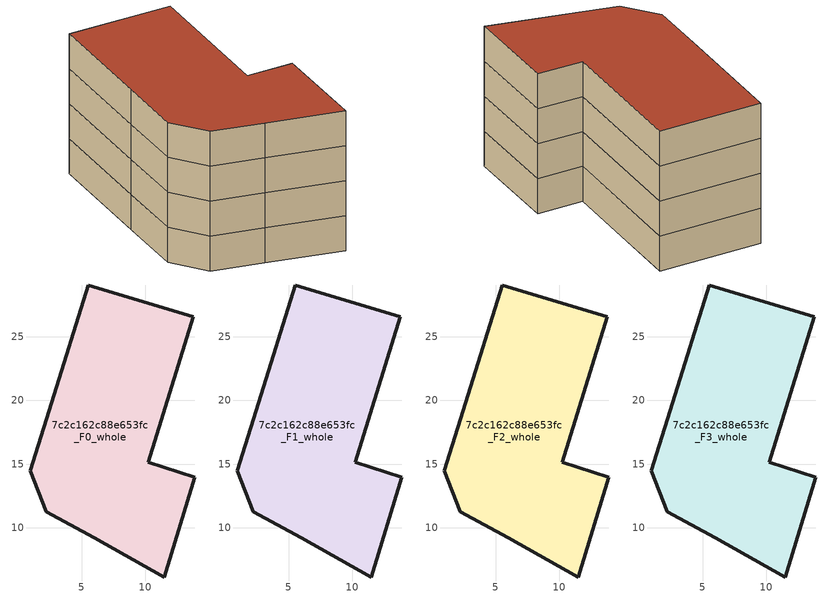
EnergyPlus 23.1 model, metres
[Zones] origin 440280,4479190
7c2c162c88e653fc_F0_whole
 floor ground (EU_floor_Construction): 13.77,26.57 10.21,15.12 13.86,13.99 11.48,6.13 5.96,9.2 2.23,11.27 0.97,14.49 2.63,19.86 5.5,29.06 z0
 wall outside (EU_wall_Construction): 0.97,14.49 2.23,11.27 5.96,9.2 11.48,6.13 13.86,13.99 10.21,15.12 13.77,26.57 5.5,29.06 2.63,19.86 0.97,14.49 z0:3
7c2c162c88e653fc_F1_whole
 floor to 7c2c162c88e653fc_F0_whole (EU_floor_Construction): 13.77,26.57 10.21,15.12 13.86,13.99 11.48,6.13 5.96,9.2 2.23,11.27 0.97,14.49 2.63,19.86 5.5,29.06 z3
 wall outside (EU_wall_Construction): 0.97,14.49 2.23,11.27 5.96,9.2 11.48,6.13 13.86,13.99 10.21,15.12 13.77,26.57 5.5,29.06 2.63,19.86 0.97,14.49 z3:6
7c2c162c88e653fc_F2_whole
 floor to 7c2c162c88e653fc_F1_whole (EU_floor_Construction): 13.77,26.57 10.21,15.12 13.86,13.99 11.48,6.13 5.96,9.2 2.23,11.27 0.97,14.49 2.63,19.86 5.5,29.06 z6
 wall outside (EU_wall_Construction): 0.97,14.49 2.23,11.27 5.96,9.2 11.48,6.13 13.86,13.99 10.21,15.12 13.77,26.57 5.5,29.06 2.63,19.86 0.97,14.49 z6:9
7c2c162c88e653fc_F3_whole
 floor to 7c2c162c88e653fc_F2_whole (EU_floor_Construction): 13.77,26.57 10.21,15.12 13.86,13.99 11.48,6.13 5.96,9.2 2.23,11.27 0.97,14.49 2.63,19.86 5.5,29.06 z9
 wall outside (EU_wall_Construction): 0.97,14.49 2.23,11.27 5.96,9.2 11.48,6.13 13.86,13.99 10.21,15.12 13.77,26.57 5.5,29.06 2.63,19.86 0.97,14.49 z9:12
 roof outside (EU_roof_Construction): 11.48,6.13 13.86,13.99 10.21,15.12 13.77,26.57 5.5,29.06 2.63,19.86 0.97,14.49 2.23,11.27 5.96,9.2 z12
[Building]
EU S2 Campaign: North Axis=0; Terrain=City; Solar Distribution=FullExterior
[Site:Location]
Madrid: Latitude=40.5; Longitude=-3.5; Time Zone=1; Elevation=609
[SizingPeriod:WeatherFileDays]
AnnualSizingPeriod: Begin Month=1; Begin Day of Month=1; End Month=12; End Day of Month=31; Day of Week for Start Day=Monday; Use Weather File Daylight Saving Period=No; Use Weather File Rain and Snow Indicators=No
[MATERIAL]
EU_InternalMass_Material: Roughness=MediumRough; Thickness=0.1; Conductivity=1; Density=1800; Specific Heat=900; Thermal Absorptance=0.9; Solar Absorptance=0.7; Visible Absorptance=0.7
[MATERIAL:NOMASS] Roughness=MediumRough; Thermal Absorptance=0.9; Solar Absorptance=0.7; Visible Absorptance=0.7
Name | Thermal Resistance
EU_wall_NoMass | 1.60022
EU_roof_NoMass | 1.57597
EU_floor_NoMass | 0.470652
[CONSTRUCTION]
EU_wall_Construction: EU_wall_NoMass
EU_roof_Construction: EU_roof_NoMass
EU_floor_Construction: EU_floor_NoMass
EU_InternalMass_Construction: EU_InternalMass_Material
[ZONE] Type=1; Multiplier=1; Ceiling Height=autocalculate; Floor Area=autocalculate; Part of Total Floor Area=Yes
Name | Volume
7c2c162c88e653fc_F0_whole | 560.861
7c2c162c88e653fc_F1_whole; 7c2c162c88e653fc_F2_whole; 7c2c162c88e653fc_F3_whole | 560.86
[INTERNALMASS] Construction=EU_InternalMass_Construction; Surface Area=186.954
Name | Zone or ZoneList
7c2c162c88e653fc_F0_whole_EU_InternalMass | 7c2c162c88e653fc_F0_whole
7c2c162c88e653fc_F1_whole_EU_InternalMass | 7c2c162c88e653fc_F1_whole
7c2c162c88e653fc_F2_whole_EU_InternalMass | 7c2c162c88e653fc_F2_whole
7c2c162c88e653fc_F3_whole_EU_InternalMass | 7c2c162c88e653fc_F3_whole
[OTHEREQUIPMENT] Fuel Type=Electricity; Design Level Calculation Method=Watts/Area; Power per Zone Floor Area=1; Fraction Latent=0; Fraction Radiant=0; Fraction Lost=0; Carbon Dioxide Generation Rate=0; EndUse Subcategory=EU_Step8_InternalGains
Name | Zone or ZoneList or Space or SpaceList | Schedule
EU_Step8_InternalGain_7c2c162c88e653fc_F0_whole_f000 | 7c2c162c88e653fc_F0_whole | EU_Step8_GainSchedule_7c2c162c88e653fc_F0_whole_f000
EU_Step8_InternalGain_7c2c162c88e653fc_F1_whole_f000 | 7c2c162c88e653fc_F1_whole | EU_Step8_GainSchedule_7c2c162c88e653fc_F1_whole_f000
EU_Step8_InternalGain_7c2c162c88e653fc_F2_whole_f000 | 7c2c162c88e653fc_F2_whole | EU_Step8_GainSchedule_7c2c162c88e653fc_F2_whole_f000
EU_Step8_InternalGain_7c2c162c88e653fc_F3_whole_f000 | 7c2c162c88e653fc_F3_whole | EU_Step8_GainSchedule_7c2c162c88e653fc_F3_whole_f000
[ZONEVENTILATION:DESIGNFLOWRATE] Schedule=EU_AlwaysOn; Design Flow Rate Calculation Method=AirChanges/Hour; Air Changes per Hour=0.480704; Ventilation Type=Natural; Fan Pressure Rise=0; Fan Total Efficiency=1; Constant Term Coefficient=1; Temperature Term Coefficient=0; Velocity Term Coefficient=0; Velocity Squared Term Coefficient=0; Minimum Indoor Temperature=-100; Maximum Indoor Temperature=100; Delta Temperature=-100; Minimum Outdoor Temperature=-100; Maximum Outdoor Temperature=100; Maximum Wind Speed=40
Name | Zone or ZoneList or Space or SpaceList
EU_ConstantAir_7c2c162c88e653fc_F0_whole | 7c2c162c88e653fc_F0_whole
EU_ConstantAir_7c2c162c88e653fc_F1_whole | 7c2c162c88e653fc_F1_whole
EU_ConstantAir_7c2c162c88e653fc_F2_whole | 7c2c162c88e653fc_F2_whole
EU_ConstantAir_7c2c162c88e653fc_F3_whole | 7c2c162c88e653fc_F3_whole
[HVACTEMPLATE:THERMOSTAT] Constant Heating Setpoint=20; Constant Cooling Setpoint=50
EU_HeatOnly_7c2c162c88e653fc_F0_whole; EU_HeatOnly_7c2c162c88e653fc_F1_whole; EU_HeatOnly_7c2c162c88e653fc_F2_whole; EU_HeatOnly_7c2c162c88e653fc_F3_whole
[HVACTEMPLATE:ZONE:IDEALLOADSAIRSYSTEM] System Availability Schedule=EU_AlwaysOn; Maximum Heating Supply Air Temperature=50; Minimum Cooling Supply Air Temperature=13; Maximum Heating Supply Air Humidity Ratio=0.0156; Minimum Cooling Supply Air Humidity Ratio=0.0077; Heating Limit=NoLimit; Cooling Limit=NoLimit; Heating Availability Schedule=EU_AlwaysOn; Cooling Availability Schedule=EU_CoolingOff; Dehumidification Control Type=ConstantSensibleHeatRatio; Cooling Sensible Heat Ratio=0.7; Dehumidification Setpoint=60; Humidification Control Type=None; Humidification Setpoint=30; Outdoor Air Method=None; Outdoor Air Flow Rate per Person=0.00944; Outdoor Air Flow Rate per Zone Floor Area=0; Outdoor Air Flow Rate per Zone=0; Demand Controlled Ventilation Type=None; Outdoor Air Economizer Type=NoEconomizer; Heat Recovery Type=None; Sensible Heat Recovery Effectiveness=0.7; Latent Heat Recovery Effectiveness=0.65
Name | Template Thermostat
7c2c162c88e653fc_F0_whole | EU_HeatOnly_7c2c162c88e653fc_F0_whole
7c2c162c88e653fc_F1_whole | EU_HeatOnly_7c2c162c88e653fc_F1_whole
7c2c162c88e653fc_F2_whole | EU_HeatOnly_7c2c162c88e653fc_F2_whole
7c2c162c88e653fc_F3_whole | EU_HeatOnly_7c2c162c88e653fc_F3_whole
[SIZING:ZONE] Zone Cooling Design Supply Air Temperature Input Method=SupplyAirTemperature; Zone Cooling Design Supply Air Temperature=13; Zone Heating Design Supply Air Temperature Input Method=SupplyAirTemperature; Zone Heating Design Supply Air Temperature=50; Zone Cooling Design Supply Air Humidity Ratio=0.008; Zone Heating Design Supply Air Humidity Ratio=0.008; Cooling Design Air Flow Method=DesignDay; Cooling Design Air Flow Rate=0; Cooling Minimum Air Flow per Zone Floor Area=0.000762; Cooling Minimum Air Flow=0; Cooling Minimum Air Flow Fraction=0.2; Heating Design Air Flow Method=DesignDay; Heating Design Air Flow Rate=0; Heating Maximum Air Flow per Zone Floor Area=0.002032; Heating Maximum Air Flow=0.141576; Heating Maximum Air Flow Fraction=0.3; Account for Dedicated Outdoor Air System=No; Dedicated Outdoor Air System Control Strategy=NeutralSupplyAir; Dedicated Outdoor Air Low Setpoint Temperature for Design=autosize; Dedicated Outdoor Air High Setpoint Temperature for Design=autosize; Zone Load Sizing Method=Sensible Load Only No Latent Load; Zone Latent Cooling Design Supply Air Humidity Ratio Input Method=HumidityRatioDifference; Zone Cooling Design Supply Air Humidity Ratio Difference=0.005; Zone Latent Heating Design Supply Air Humidity Ratio Input Method=HumidityRatioDifference; Zone Humidification Design Supply Air Humidity Ratio Difference=0.005
7c2c162c88e653fc_F0_whole; 7c2c162c88e653fc_F1_whole; 7c2c162c88e653fc_F2_whole; 7c2c162c88e653fc_F3_whole
[SCHEDULE:CONSTANT]
Name | Hourly Value
EU_AlwaysOn | 1
EU_CoolingOff | 0
[SCHEDULE:FILE] Column Number=1; Rows to Skip at Top=0; Number of Hours of Data=8760; Column Separator=Comma; Interpolate to Timestep=No; Minutes per Item=60; Adjust Schedule for Daylight Savings=Yes
Name | File
EU_Step8_GainSchedule_7c2c162c88e653fc_F0_whole_f000 | C:\Users\o_iseri\Desktop\OpenUBEM\openubem\outputs\eu_evidence\EU-11\ES-MAD-BERRUGUETE\idfs\7c2c162c88e653fc\7c2c162c88e653fc_F0_whole_f000_gain.csv
EU_Step8_GainSchedule_7c2c162c88e653fc_F1_whole_f000 | C:\Users\o_iseri\Desktop\OpenUBEM\openubem\outputs\eu_evidence\EU-11\ES-MAD-BERRUGUETE\idfs\7c2c162c88e653fc\7c2c162c88e653fc_F1_whole_f000_gain.csv
EU_Step8_GainSchedule_7c2c162c88e653fc_F2_whole_f000 | C:\Users\o_iseri\Desktop\OpenUBEM\openubem\outputs\eu_evidence\EU-11\ES-MAD-BERRUGUETE\idfs\7c2c162c88e653fc\7c2c162c88e653fc_F2_whole_f000_gain.csv
EU_Step8_GainSchedule_7c2c162c88e653fc_F3_whole_f000 | C:\Users\o_iseri\Desktop\OpenUBEM\openubem\outputs\eu_evidence\EU-11\ES-MAD-BERRUGUETE\idfs\7c2c162c88e653fc\7c2c162c88e653fc_F3_whole_f000_gain.csv
